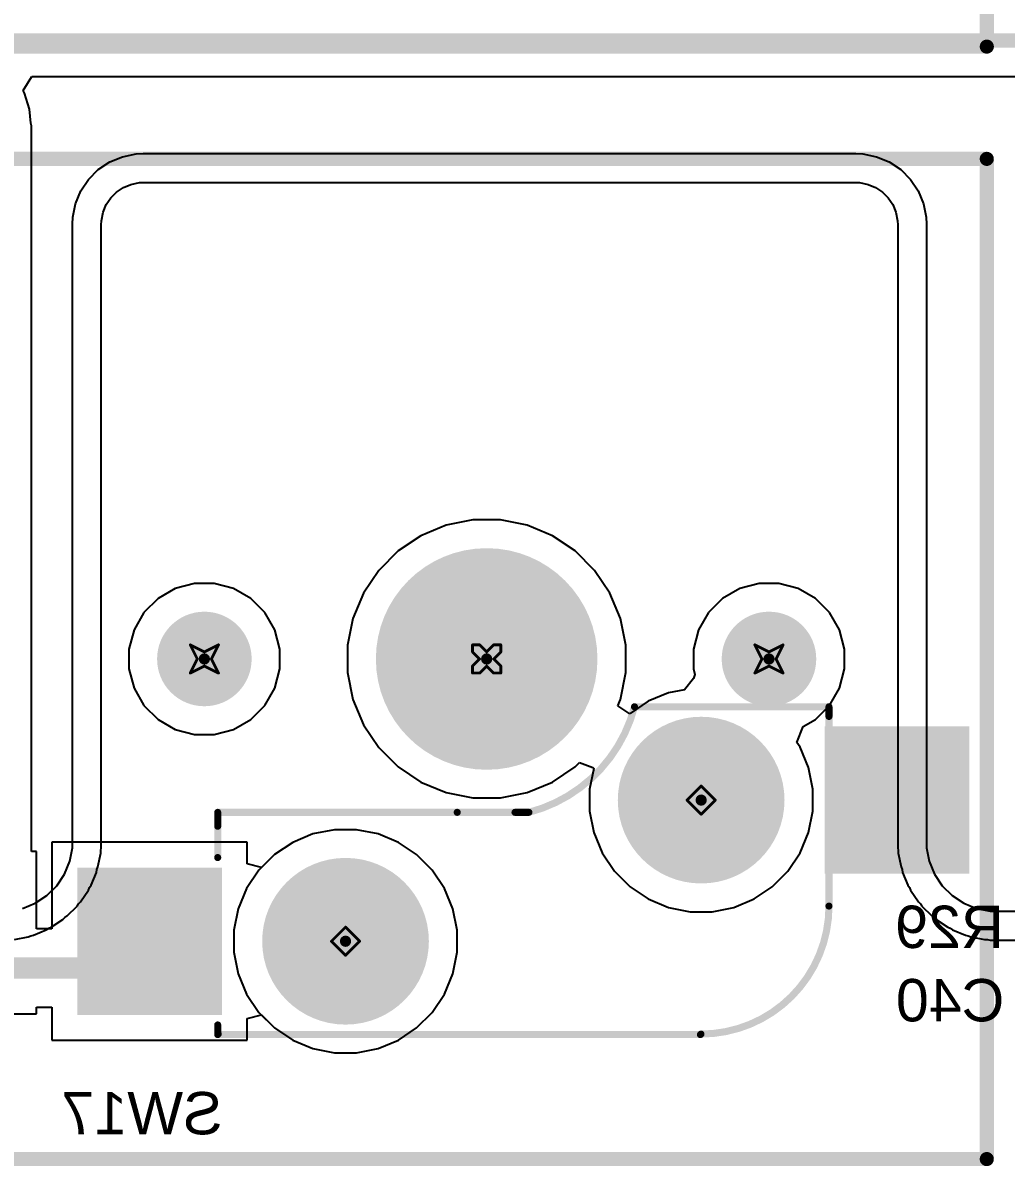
# Model space of a CAD drawing. Header units: inches. Extents: x 0 to 386, y 0 to 148.
# Drawn here: x 174.52 to 192.22, y 11.49 to 32.07 of the extents above; entities that cross this region are included whole.
import ezdxf

# ---------------------------------------------------------------- set-up
doc = ezdxf.new("R2010")
doc.units = ezdxf.units.IN
for name, color, linetype in [('Bottom Layer', 5, 'Continuous'), ('Bottom Overlay', 54, 'Continuous'), ('Bottom Paste', 16, 'Continuous'), ('Bottom Solder', 6, 'Continuous'), ('Drill Drawing', 1, 'Continuous'), ('Pad Holes', 156, 'Continuous'), ('Top Layer', 1, 'Continuous'), ('Top Overlay', 2, 'Continuous'), ('Top Solder', 216, 'Continuous')]:
    doc.layers.add(name, color=color, linetype=linetype)
doc.styles.add('Arial', font='', dxfattribs={"height": 0.2})
doc.styles.get('Arial').set_extended_font_data('Arial')

# ---------------------------------------------------------------- blocks, each defined once
blk = doc.blocks.new('CPG151101S11_16_B_28')
at = {"layer": 'Bottom Layer'}
for points in [[(5.4750081, 3.8150038), (7.975003099999999, 3.8150038), (7.975003099999999, 1.2649962), (5.4750081, 1.2649962)], [(-7.975003099999999, 1.2750038), (-5.4750081, 1.2750038), (-5.4750081, -1.2750038), (-7.975003099999999, -1.2750038)]]:
    blk.add_hatch(color=5, dxfattribs=at).paths.add_polyline_path(points)
at = {"layer": 'Bottom Paste'}
for points in [[(5.4750081, 3.8150038), (7.975003099999999, 3.8150038), (7.975003099999999, 1.2649962), (5.4750081, 1.2649962)], [(-7.975003099999999, 1.2750038), (-5.4750081, 1.2750038), (-5.4750081, -1.2750038), (-7.975003099999999, -1.2750038)]]:
    blk.add_hatch(color=16, dxfattribs=at).paths.add_polyline_path(points)
at = {"layer": 'Bottom Solder'}
for points in [[(5.4249955, 3.8650164), (8.025015699999999, 3.8650164), (8.025015699999999, 1.2149836), (5.4249955, 1.2149836)], [(-8.025015699999999, 1.3250164), (-5.4249955, 1.3250164), (-5.4249955, -1.3250164), (-8.025015699999999, -1.3250164)]]:
    blk.add_hatch(color=6, dxfattribs=at).paths.add_polyline_path(points)
h = blk.add_hatch(color=6, dxfattribs=at)
edge = h.paths.add_edge_path()
edge.add_arc((3.199892, 2.54), 0.1016, 0, 360)
h = blk.add_hatch(color=6, dxfattribs=at)
edge = h.paths.add_edge_path()
edge.add_arc((-3.199892, 0), 0.1016, 0, 360)
h = blk.add_hatch(color=6, dxfattribs=at)
edge = h.paths.add_edge_path()
edge.add_arc((-4.420108, -2.54), 0.1016, 0, 360)
h = blk.add_hatch(color=6, dxfattribs=at)
edge = h.paths.add_edge_path()
edge.add_arc((0.6598919999999999, -2.54), 0.1016, 0, 360)
h = blk.add_hatch(color=6, dxfattribs=at)
edge = h.paths.add_edge_path()
edge.add_arc((5.739891999999999, -2.54), 0.1016, 0, 360)
at = {"layer": 'Pad Holes'}
h = blk.add_hatch(color=7, dxfattribs=at)
edge = h.paths.add_edge_path()
edge.add_arc((3.199892, 2.54), 1.499997, 0, 360)
h = blk.add_hatch(color=7, dxfattribs=at)
edge = h.paths.add_edge_path()
edge.add_arc((-3.199892, 0), 1.499997, 0, 360)
h = blk.add_hatch(color=7, dxfattribs=at)
edge = h.paths.add_edge_path()
edge.add_arc((0.6598919999999999, -2.54), 1.9939, 0, 360)
h = blk.add_hatch(color=7, dxfattribs=at)
edge = h.paths.add_edge_path()
edge.add_arc((-4.420108, -2.54), 0.8509, 0, 360)
h = blk.add_hatch(color=7, dxfattribs=at)
edge = h.paths.add_edge_path()
edge.add_arc((5.739891999999999, -2.54), 0.8509, 0, 360)
at = {"layer": 'Top Solder'}
h = blk.add_hatch(color=216, dxfattribs=at)
edge = h.paths.add_edge_path()
edge.add_arc((3.199892, 2.54), 0.1016, 0, 360)
h = blk.add_hatch(color=216, dxfattribs=at)
edge = h.paths.add_edge_path()
edge.add_arc((-3.199892, 0), 0.1016, 0, 360)
h = blk.add_hatch(color=216, dxfattribs=at)
edge = h.paths.add_edge_path()
edge.add_arc((-4.420108, -2.54), 0.1016, 0, 360)
h = blk.add_hatch(color=216, dxfattribs=at)
edge = h.paths.add_edge_path()
edge.add_arc((0.6598919999999999, -2.54), 0.1016, 0, 360)
h = blk.add_hatch(color=216, dxfattribs=at)
edge = h.paths.add_edge_path()
edge.add_arc((5.739891999999999, -2.54), 0.1016, 0, 360)
at = {"layer": 'Bottom Overlay'}
for points in [[(-5.499989, 1.9063716, 0.127, 0.127, -0.4142135623730951), (-3.1963614, 4.209999199999999, 0.127, 0.127, 0)], [(5.499989, 4.2200068, 0.127, 0.127, 0), (-3.1863538, 4.2200068, 0.127, 0.127, 0)], [(5.499989, 4.2200068, 0.127, 0.127, -0.4142135623730951), (5.4899814, 4.209999199999999, 0.127, 0.127, 0)], [(5.499989, 4.2200068, 0.127, 0.127, 0), (5.499989, 4.046143799999999, 0.127, 0.127, 0)], [(-5.499989, 1.9063716, 0.127, 0.127, 0), (-5.499989, -1.5061438, 0.127, 0.127, 0)], [(5.499989, 1.0338562, 0.127, 0.127, 0), (5.499989, 0.4700016, 0.127, 0.127, 0)], [(5.5000144, 0.4699508, 0.127, 0.127, 0), (5.499989, 0.4700016, 0.127, 0.127, 0)], [(5.5000144, 0.4699508, 0.127, 0.127, 0), (5.5000144, 0.2200148, 0.127, 0.127, 0)], [(-1.99999854, -1.67998394, 0.127, 0.127, -0.2716855530014931), (-0.09999725999999999, 0.22001734, 0.127, 0.127, 0)], [(0.1500124, 0.2200148, 0.127, 0.127, 0), (-0.0999998, 0.2200148, 0.127, 0.127, 0)], [(1.1900154, 0.2200148, 0.127, 0.127, 0), (0.1500124, 0.2200148, 0.127, 0.127, 0)], [(5.5000144, 0.2200148, 0.127, 0.127, 0), (1.1900154, 0.2200148, 0.127, 0.127, 0)], [(-5.499989, -1.5061438, 0.127, 0.127, 0), (-5.499989, -1.6799814, 0.127, 0.127, 0)], [(-1.999996, -1.6799814, 0.127, 0.127, 0), (-5.499989, -1.6799814, 0.127, 0.127, 0)]]:
    blk.add_lwpolyline(points, format="xyseb", dxfattribs=at)
for points in [[(-3.2281114, 4.209999199999999, 0.0635, 0.0635, 1), (-3.1646114, 4.209999199999999, 0.0635, 0.0635, 1)], [(-3.2181038, 4.2200068, 0.0635, 0.0635, 1), (-3.1546038, 4.2200068, 0.0635, 0.0635, 1)], [(5.4582314, 4.209999199999999, 0.0635, 0.0635, 1), (5.521731399999999, 4.209999199999999, 0.0635, 0.0635, 1)], [(5.468239, 4.2200068, 0.0635, 0.0635, 1), (5.531739, 4.2200068, 0.0635, 0.0635, 1)], [(5.468239, 4.2200068, 0.0635, 0.0635, 1), (5.531739, 4.2200068, 0.0635, 0.0635, 1)], [(5.468239, 4.2200068, 0.0635, 0.0635, 1), (5.531739, 4.2200068, 0.0635, 0.0635, 1)], [(5.468239, 4.046143799999999, 0.0635, 0.0635, 1), (5.531739, 4.046143799999999, 0.0635, 0.0635, 1)], [(-5.531739, 1.9063716, 0.0635, 0.0635, 1), (-5.468239, 1.9063716, 0.0635, 0.0635, 1)], [(-5.531739, 1.9063716, 0.0635, 0.0635, 1), (-5.468239, 1.9063716, 0.0635, 0.0635, 1)], [(5.468239, 1.0338562, 0.0635, 0.0635, 1), (5.531739, 1.0338562, 0.0635, 0.0635, 1)], [(5.468239, 0.4700016, 0.0635, 0.0635, 1), (5.531739, 0.4700016, 0.0635, 0.0635, 1)], [(5.468239, 0.4700016, 0.0635, 0.0635, 1), (5.531739, 0.4700016, 0.0635, 0.0635, 1)], [(5.4682644, 0.4699508, 0.0635, 0.0635, 1), (5.5317644, 0.4699508, 0.0635, 0.0635, 1)], [(5.4682644, 0.4699508, 0.0635, 0.0635, 1), (5.5317644, 0.4699508, 0.0635, 0.0635, 1)], [(-0.1317498, 0.2200148, 0.0635, 0.0635, 1), (-0.0682498, 0.2200148, 0.0635, 0.0635, 1)], [(-0.13174726, 0.22001734, 0.0635, 0.0635, 1), (-0.06824725999999999, 0.22001734, 0.0635, 0.0635, 1)], [(0.1182624, 0.2200148, 0.0635, 0.0635, 1), (0.1817624, 0.2200148, 0.0635, 0.0635, 1)], [(0.1182624, 0.2200148, 0.0635, 0.0635, 1), (0.1817624, 0.2200148, 0.0635, 0.0635, 1)], [(1.1582654, 0.2200148, 0.0635, 0.0635, 1), (1.2217654, 0.2200148, 0.0635, 0.0635, 1)], [(1.1582654, 0.2200148, 0.0635, 0.0635, 1), (1.2217654, 0.2200148, 0.0635, 0.0635, 1)], [(5.4682644, 0.2200148, 0.0635, 0.0635, 1), (5.5317644, 0.2200148, 0.0635, 0.0635, 1)], [(5.4682644, 0.2200148, 0.0635, 0.0635, 1), (5.5317644, 0.2200148, 0.0635, 0.0635, 1)], [(-5.531739, -1.5061438, 0.0635, 0.0635, 1), (-5.468239, -1.5061438, 0.0635, 0.0635, 1)], [(-5.531739, -1.5061438, 0.0635, 0.0635, 1), (-5.468239, -1.5061438, 0.0635, 0.0635, 1)], [(-5.531739, -1.6799814, 0.0635, 0.0635, 1), (-5.468239, -1.6799814, 0.0635, 0.0635, 1)], [(-5.531739, -1.6799814, 0.0635, 0.0635, 1), (-5.468239, -1.6799814, 0.0635, 0.0635, 1)], [(-2.03174854, -1.67998394, 0.0635, 0.0635, 1), (-1.96824854, -1.67998394, 0.0635, 0.0635, 1)], [(-2.031746, -1.6799814, 0.0635, 0.0635, 1), (-1.968246, -1.6799814, 0.0635, 0.0635, 1)]]:
    blk.add_lwpolyline(points, format="xyseb", close=True, dxfattribs=at)

msp = doc.modelspace()

# ---------------------------------------------------------------- linework, layer by layer
at = {"layer": 'Bottom Layer'}
for p, q in [((174.5302199, 30.848554), (174.68246496, 31.10255654)), ((174.68246496, 31.10255654), (193.13953244, 31.10255908)), ((174.55443118, 30.80326072), (174.5302199, 30.848554)), ((174.64238884, 30.5132994), (174.55443118, 30.80326072)), ((174.66718686, 30.26153206), (174.64238884, 30.5132994)), ((174.67708778, 30.21175314), (174.66718686, 30.26153206)), ((174.67708778, 17.15288416), (174.67708778, 30.21175314)), ((182.6229393, 23.12189686), (182.1395773, 23.02575024)), ((183.11577042, 23.12189686), (182.6229393, 23.12189686)), ((183.59913242, 23.02575024), (183.11577042, 23.12189686)), ((182.1395773, 23.02575024), (181.68426198, 22.8371527)), ((184.05444774, 22.8371527), (183.59913242, 23.02575024)), ((181.68426198, 22.8371527), (181.27448632, 22.56334832)), ((184.4642234, 22.56334832), (184.05444774, 22.8371527)), ((181.27448632, 22.56334832), (180.9260034, 22.2148654)), ((184.81270632, 22.2148654), (184.4642234, 22.56334832)), ((180.9260034, 22.2148654), (180.65219902, 21.80508974)), ((185.0865107, 21.80508974), (184.81270632, 22.2148654)), ((177.26483978, 21.88628846), (176.95497248, 21.7073861)), ((177.6104525, 21.97889686), (177.26483978, 21.88628846)), ((177.96825722, 21.97889686), (177.6104525, 21.97889686)), ((178.31386994, 21.88628846), (177.96825722, 21.97889686)), ((178.62373724, 21.7073861), (178.31386994, 21.88628846)), ((187.42483978, 21.88628846), (187.11497248, 21.7073861)), ((187.7704525, 21.97889686), (187.42483978, 21.88628846)), ((188.12825722, 21.97889686), (187.7704525, 21.97889686)), ((188.47386994, 21.88628846), (188.12825722, 21.97889686)), ((188.78373724, 21.7073861), (188.47386994, 21.88628846)), ((176.95497248, 21.7073861), (176.70196562, 21.45437924)), ((178.8767441, 21.45437924), (178.62373724, 21.7073861)), ((180.65219902, 21.80508974), (180.46360148, 21.34977442)), ((185.27510824, 21.34977442), (185.0865107, 21.80508974)), ((187.11497248, 21.7073861), (186.86196562, 21.45437924)), ((189.0367441, 21.45437924), (188.78373724, 21.7073861)), ((176.70196562, 21.45437924), (176.52306326, 21.14451194)), ((179.05564646, 21.14451194), (178.8767441, 21.45437924)), ((186.86196562, 21.45437924), (186.68306326, 21.14451194)), ((189.21564646, 21.14451194), (189.0367441, 21.45437924)), ((180.46360148, 21.34977442), (180.36745486, 20.86641242)), ((185.37125486, 20.86641242), (185.27510824, 21.34977442)), ((176.52306326, 21.14451194), (176.43045486, 20.79889922)), ((179.14825486, 20.79889922), (179.05564646, 21.14451194)), ((186.68306326, 21.14451194), (186.59045486, 20.79889922)), ((189.30825486, 20.79889922), (189.21564646, 21.14451194)), ((176.43045486, 20.79889922), (176.43045486, 20.4410945)), ((179.14825486, 20.4410945), (179.14825486, 20.79889922)), ((180.36745486, 20.86641242), (180.36745486, 20.3735813)), ((185.37125486, 20.3735813), (185.37125486, 20.86641242)), ((186.59045486, 20.79889922), (186.59045486, 20.4410945)), ((189.30825486, 20.4410945), (189.30825486, 20.79889922)), ((176.43045486, 20.4410945), (176.52306326, 20.09548178)), ((179.05564646, 20.09548178), (179.14825486, 20.4410945)), ((180.36745486, 20.3735813), (180.46360148, 19.8902193)), ((185.27510824, 19.8902193), (185.37125486, 20.3735813)), ((186.59045486, 20.4410945), (186.61700802, 20.3419964)), ((189.21564646, 20.09548178), (189.30825486, 20.4410945)), ((186.59159532, 20.26661936), (186.42763578, 20.0673589)), ((186.61700802, 20.3419964), (186.59159532, 20.26661936)), ((176.52306326, 20.09548178), (176.70196562, 19.78561448)), ((178.8767441, 19.78561448), (179.05564646, 20.09548178)), ((186.14342756, 20.01082612), (185.77799522, 19.8594599)), ((186.42763578, 20.0673589), (186.14342756, 20.01082612)), ((189.0367441, 19.78561448), (189.21564646, 20.09548178)), ((176.70196562, 19.78561448), (176.95497248, 19.53260762)), ((178.62373724, 19.53260762), (178.8767441, 19.78561448)), ((180.46360148, 19.8902193), (180.65219902, 19.43490398)), ((185.2289285, 19.77873362), (185.27510824, 19.8902193)), ((185.44426208, 19.63485532), (185.2289285, 19.77873362)), ((185.77799522, 19.8594599), (185.44911602, 19.63970926)), ((188.78373724, 19.53260762), (189.0367441, 19.78561448)), ((185.44911602, 19.63970926), (185.44426208, 19.63485532)), ((176.95497248, 19.53260762), (177.26483978, 19.35370526)), ((177.26483978, 19.35370526), (177.6104525, 19.26109686)), ((177.96825722, 19.26109686), (178.31386994, 19.35370526)), ((178.31386994, 19.35370526), (178.62373724, 19.53260762)), ((180.65219902, 19.43490398), (180.9260034, 19.02512832)), ((188.45305464, 19.11427216), (188.56384436, 19.40565334)), ((188.56384436, 19.40565334), (188.78373724, 19.53260762)), ((177.6104525, 19.26109686), (177.96825722, 19.26109686)), ((180.9260034, 19.02512832), (181.27448632, 18.6766454)), ((188.5086019, 19.0311405), (188.45305464, 19.11427216)), ((188.65996812, 18.66570816), (188.5086019, 19.0311405)), ((184.4642234, 18.6766454), (184.54159942, 18.75402142)), ((184.54159942, 18.75402142), (184.77895734, 18.66951054)), ((181.27448632, 18.6766454), (181.68426198, 18.40284102)), ((184.05444774, 18.40284102), (184.4642234, 18.6766454)), ((184.79478662, 18.64799674), (184.72114186, 18.27776634)), ((184.77895734, 18.66951054), (184.79478662, 18.64799674)), ((188.73713586, 18.27776634), (188.65996812, 18.66570816)), ((181.68426198, 18.40284102), (182.1395773, 18.21424348)), ((183.59913242, 18.21424348), (184.05444774, 18.40284102)), ((182.1395773, 18.21424348), (182.6229393, 18.11809686)), ((182.6229393, 18.11809686), (183.11577042, 18.11809686)), ((183.11577042, 18.11809686), (183.59913242, 18.21424348)), ((184.72114186, 18.27776634), (184.72114186, 17.88222738)), ((188.73713586, 17.88222738), (188.73713586, 18.27776634)), ((184.72114186, 17.88222738), (184.7983096, 17.49428556)), ((188.65996812, 17.49428556), (188.73713586, 17.88222738)), ((180.13158538, 17.54799386), (179.74364356, 17.47082612)), ((180.52712434, 17.54799386), (180.13158538, 17.54799386)), ((180.91506616, 17.47082612), (180.52712434, 17.54799386)), ((184.7983096, 17.49428556), (184.94967582, 17.12885322)), ((188.5086019, 17.12885322), (188.65996812, 17.49428556)), ((178.56223876, 17.32300066), (175.04624376, 17.32300066)), ((175.04624376, 17.32300066), (175.04624376, 15.7619192)), ((178.56223876, 16.93251376), (178.56223876, 17.32300066)), ((179.37821122, 17.3194599), (179.04933202, 17.09970926)), ((179.74364356, 17.47082612), (179.37821122, 17.3194599)), ((181.2804985, 17.3194599), (180.91506616, 17.47082612)), ((181.6093777, 17.09970926), (181.2804985, 17.3194599)), ((174.76624686, 17.15288416), (174.67708778, 17.15288416)), ((174.76624686, 15.7619192), (174.76624686, 17.15288416)), ((179.04933202, 17.09970926), (178.81623876, 16.866616)), ((181.88906726, 16.8200197), (181.6093777, 17.09970926)), ((184.94967582, 17.12885322), (185.16942646, 16.79997402)), ((188.28885126, 16.79997402), (188.5086019, 17.12885322)), ((178.81623876, 16.866616), (178.56223876, 16.93251376)), ((182.1088179, 16.4911405), (181.88906726, 16.8200197)), ((185.16942646, 16.79997402), (185.44911602, 16.52028446)), ((188.0091617, 16.52028446), (188.28885126, 16.79997402)), ((182.26018412, 16.12570816), (182.1088179, 16.4911405)), ((185.44911602, 16.52028446), (185.77799522, 16.30053382)), ((187.6802825, 16.30053382), (188.0091617, 16.52028446)), ((185.77799522, 16.30053382), (186.14342756, 16.1491676)), ((187.31485016, 16.1491676), (187.6802825, 16.30053382)), ((182.33735186, 15.73776634), (182.26018412, 16.12570816)), ((186.14342756, 16.1491676), (186.53136938, 16.07199986)), ((186.53136938, 16.07199986), (186.92690834, 16.07199986)), ((186.92690834, 16.07199986), (187.31485016, 16.1491676)), ((175.04624376, 15.7619192), (174.76624686, 15.7619192)), ((182.33735186, 15.34222738), (182.33735186, 15.73776634)), ((182.26018412, 14.95428556), (182.33735186, 15.34222738)), ((182.1088179, 14.58885322), (182.26018412, 14.95428556)), ((181.88906726, 14.25997402), (182.1088179, 14.58885322)), ((173.29304686, 14.23189178), (174.76624686, 14.23189178)), ((174.76624686, 14.23189178), (174.76624686, 14.35286436)), ((174.76624686, 14.35286436), (175.04624376, 14.35286436)), ((175.04624376, 14.35286436), (175.04624376, 13.75699306)), ((178.56223876, 14.14747996), (178.81623876, 14.21337772)), ((178.81623876, 14.21337772), (179.04933202, 13.98028446)), ((181.6093777, 13.98028446), (181.88906726, 14.25997402)), ((178.56223876, 13.75699306), (178.56223876, 14.14747996)), ((179.04933202, 13.98028446), (179.37821122, 13.76053382)), ((181.2804985, 13.76053382), (181.6093777, 13.98028446)), ((175.04624376, 13.75699306), (178.56223876, 13.75699306)), ((179.37821122, 13.76053382), (179.74364356, 13.6091676)), ((179.74364356, 13.6091676), (180.13158538, 13.53199986)), ((180.52712434, 13.53199986), (180.91506616, 13.6091676)), ((180.91506616, 13.6091676), (181.2804985, 13.76053382)), ((180.13158538, 13.53199986), (180.52712434, 13.53199986))]:
    msp.add_line(p, q, dxfattribs=at)
for points in [[(118.60096168, 31.74998984, 0.254, 0.254, 0), (193.13953244, 31.75, 0.254, 0.254, 0)], [(174.02964686, 15.05739178, 0.3809999999999999, 0.3809999999999999, 0), (176.32163618, 15.05739178, 0.3809999999999999, 0.3809999999999999, 0)]]:
    msp.add_lwpolyline(points, format="xyseb", dxfattribs=at)
msp.add_lwpolyline([(176.22638618, 15.05739178, 0.1905, 0.1905, 1), (176.41688618, 15.05739178, 0.1905, 0.1905, 1)], format="xyseb", close=True, dxfattribs=at)
at = {"layer": 'Drill Drawing'}
for points in [[(177.53535486, 20.87399686, 0.0508, 0.0508, 0), (177.78935486, 20.74699686, 0.0508, 0.0508, 0)], [(177.53535486, 20.87399686, 0.0508, 0.0508, 0), (177.66235486, 20.61999686, 0.0508, 0.0508, 0)], [(177.78935486, 20.74699686, 0.0508, 0.0508, 0), (178.04335486, 20.87399686, 0.0508, 0.0508, 0)], [(177.91635486, 20.61999686, 0.0508, 0.0508, 0), (178.04335486, 20.87399686, 0.0508, 0.0508, 0)], [(182.61535486, 20.74699686, 0.0508, 0.0508, 0), (182.61535486, 20.87399686, 0.0508, 0.0508, 0)], [(182.61535486, 20.87399686, 0.0508, 0.0508, 0), (182.74235486, 20.87399686, 0.0508, 0.0508, 0)], [(182.74235486, 20.87399686, 0.0508, 0.0508, 0), (182.86935486, 20.74699686, 0.0508, 0.0508, 0)], [(182.86935486, 20.74699686, 0.0508, 0.0508, 0), (182.99635486, 20.87399686, 0.0508, 0.0508, 0)], [(182.99635486, 20.87399686, 0.0508, 0.0508, 0), (183.12335486, 20.87399686, 0.0508, 0.0508, 0)], [(183.12335486, 20.74699686, 0.0508, 0.0508, 0), (183.12335486, 20.87399686, 0.0508, 0.0508, 0)], [(187.69535486, 20.87399686, 0.0508, 0.0508, 0), (187.94935486, 20.74699686, 0.0508, 0.0508, 0)], [(187.69535486, 20.87399686, 0.0508, 0.0508, 0), (187.82235486, 20.61999686, 0.0508, 0.0508, 0)], [(187.94935486, 20.74699686, 0.0508, 0.0508, 0), (188.20335486, 20.87399686, 0.0508, 0.0508, 0)], [(188.07635486, 20.61999686, 0.0508, 0.0508, 0), (188.20335486, 20.87399686, 0.0508, 0.0508, 0)], [(177.53535486, 20.36599686, 0.0508, 0.0508, 0), (177.66235486, 20.61999686, 0.0508, 0.0508, 0)], [(177.91635486, 20.61999686, 0.0508, 0.0508, 0), (178.04335486, 20.36599686, 0.0508, 0.0508, 0)], [(182.61535486, 20.74699686, 0.0508, 0.0508, 0), (182.74235486, 20.61999686, 0.0508, 0.0508, 0)], [(182.61535486, 20.49299686, 0.0508, 0.0508, 0), (182.74235486, 20.61999686, 0.0508, 0.0508, 0)], [(182.99635486, 20.61999686, 0.0508, 0.0508, 0), (183.12335486, 20.74699686, 0.0508, 0.0508, 0)], [(182.99635486, 20.61999686, 0.0508, 0.0508, 0), (183.12335486, 20.49299686, 0.0508, 0.0508, 0)], [(187.69535486, 20.36599686, 0.0508, 0.0508, 0), (187.82235486, 20.61999686, 0.0508, 0.0508, 0)], [(188.07635486, 20.61999686, 0.0508, 0.0508, 0), (188.20335486, 20.36599686, 0.0508, 0.0508, 0)], [(177.53535486, 20.36599686, 0.0508, 0.0508, 0), (177.78935486, 20.49299686, 0.0508, 0.0508, 0)], [(177.78935486, 20.49299686, 0.0508, 0.0508, 0), (178.04335486, 20.36599686, 0.0508, 0.0508, 0)], [(182.61535486, 20.36599686, 0.0508, 0.0508, 0), (182.61535486, 20.49299686, 0.0508, 0.0508, 0)], [(182.61535486, 20.36599686, 0.0508, 0.0508, 0), (182.74235486, 20.36599686, 0.0508, 0.0508, 0)], [(182.74235486, 20.36599686, 0.0508, 0.0508, 0), (182.86935486, 20.49299686, 0.0508, 0.0508, 0)], [(182.86935486, 20.49299686, 0.0508, 0.0508, 0), (182.99635486, 20.36599686, 0.0508, 0.0508, 0)], [(182.99635486, 20.36599686, 0.0508, 0.0508, 0), (183.12335486, 20.36599686, 0.0508, 0.0508, 0)], [(183.12335486, 20.36599686, 0.0508, 0.0508, 0), (183.12335486, 20.49299686, 0.0508, 0.0508, 0)], [(187.69535486, 20.36599686, 0.0508, 0.0508, 0), (187.94935486, 20.49299686, 0.0508, 0.0508, 0)], [(187.94935486, 20.49299686, 0.0508, 0.0508, 0), (188.20335486, 20.36599686, 0.0508, 0.0508, 0)], [(186.47513886, 18.07999686, 0.0508, 0.0508, 0), (186.72913886, 18.33399686, 0.0508, 0.0508, 0)], [(186.72913886, 18.33399686, 0.0508, 0.0508, 0), (186.98313886, 18.07999686, 0.0508, 0.0508, 0)], [(186.47513886, 18.07999686, 0.0508, 0.0508, 0), (186.72913886, 17.82599686, 0.0508, 0.0508, 0)], [(186.72913886, 17.82599686, 0.0508, 0.0508, 0), (186.98313886, 18.07999686, 0.0508, 0.0508, 0)], [(180.07535486, 15.53999686, 0.0508, 0.0508, 0), (180.32935486, 15.79399686, 0.0508, 0.0508, 0)], [(180.32935486, 15.79399686, 0.0508, 0.0508, 0), (180.58335486, 15.53999686, 0.0508, 0.0508, 0)], [(180.07535486, 15.53999686, 0.0508, 0.0508, 0), (180.32935486, 15.28599686, 0.0508, 0.0508, 0)], [(180.32935486, 15.28599686, 0.0508, 0.0508, 0), (180.58335486, 15.53999686, 0.0508, 0.0508, 0)]]:
    msp.add_lwpolyline(points, format="xyseb", dxfattribs=at)
for points in [[(177.52265486, 20.87399686, 0.0254, 0.0254, 1), (177.54805486, 20.87399686, 0.0254, 0.0254, 1)], [(177.52265486, 20.87399686, 0.0254, 0.0254, 1), (177.54805486, 20.87399686, 0.0254, 0.0254, 1)], [(178.03065486, 20.87399686, 0.0254, 0.0254, 1), (178.05605486, 20.87399686, 0.0254, 0.0254, 1)], [(178.03065486, 20.87399686, 0.0254, 0.0254, 1), (178.05605486, 20.87399686, 0.0254, 0.0254, 1)], [(182.60265486, 20.87399686, 0.0254, 0.0254, 1), (182.62805486, 20.87399686, 0.0254, 0.0254, 1)], [(182.60265486, 20.87399686, 0.0254, 0.0254, 1), (182.62805486, 20.87399686, 0.0254, 0.0254, 1)], [(182.72965486, 20.87399686, 0.0254, 0.0254, 1), (182.75505486, 20.87399686, 0.0254, 0.0254, 1)], [(182.72965486, 20.87399686, 0.0254, 0.0254, 1), (182.75505486, 20.87399686, 0.0254, 0.0254, 1)], [(182.98365486, 20.87399686, 0.0254, 0.0254, 1), (183.00905486, 20.87399686, 0.0254, 0.0254, 1)], [(182.98365486, 20.87399686, 0.0254, 0.0254, 1), (183.00905486, 20.87399686, 0.0254, 0.0254, 1)], [(183.11065486, 20.87399686, 0.0254, 0.0254, 1), (183.13605486, 20.87399686, 0.0254, 0.0254, 1)], [(183.11065486, 20.87399686, 0.0254, 0.0254, 1), (183.13605486, 20.87399686, 0.0254, 0.0254, 1)], [(187.68265486, 20.87399686, 0.0254, 0.0254, 1), (187.70805486, 20.87399686, 0.0254, 0.0254, 1)], [(187.68265486, 20.87399686, 0.0254, 0.0254, 1), (187.70805486, 20.87399686, 0.0254, 0.0254, 1)], [(188.19065486, 20.87399686, 0.0254, 0.0254, 1), (188.21605486, 20.87399686, 0.0254, 0.0254, 1)], [(188.19065486, 20.87399686, 0.0254, 0.0254, 1), (188.21605486, 20.87399686, 0.0254, 0.0254, 1)], [(177.64965486, 20.61999686, 0.0254, 0.0254, 1), (177.67505486, 20.61999686, 0.0254, 0.0254, 1)], [(177.64965486, 20.61999686, 0.0254, 0.0254, 1), (177.67505486, 20.61999686, 0.0254, 0.0254, 1)], [(177.77665486, 20.74699686, 0.0254, 0.0254, 1), (177.80205486, 20.74699686, 0.0254, 0.0254, 1)], [(177.77665486, 20.74699686, 0.0254, 0.0254, 1), (177.80205486, 20.74699686, 0.0254, 0.0254, 1)], [(177.90365486, 20.61999686, 0.0254, 0.0254, 1), (177.92905486, 20.61999686, 0.0254, 0.0254, 1)], [(177.90365486, 20.61999686, 0.0254, 0.0254, 1), (177.92905486, 20.61999686, 0.0254, 0.0254, 1)], [(182.60265486, 20.74699686, 0.0254, 0.0254, 1), (182.62805486, 20.74699686, 0.0254, 0.0254, 1)], [(182.60265486, 20.74699686, 0.0254, 0.0254, 1), (182.62805486, 20.74699686, 0.0254, 0.0254, 1)], [(182.72965486, 20.61999686, 0.0254, 0.0254, 1), (182.75505486, 20.61999686, 0.0254, 0.0254, 1)], [(182.72965486, 20.61999686, 0.0254, 0.0254, 1), (182.75505486, 20.61999686, 0.0254, 0.0254, 1)], [(182.85665486, 20.74699686, 0.0254, 0.0254, 1), (182.88205486, 20.74699686, 0.0254, 0.0254, 1)], [(182.85665486, 20.74699686, 0.0254, 0.0254, 1), (182.88205486, 20.74699686, 0.0254, 0.0254, 1)], [(182.98365486, 20.61999686, 0.0254, 0.0254, 1), (183.00905486, 20.61999686, 0.0254, 0.0254, 1)], [(182.98365486, 20.61999686, 0.0254, 0.0254, 1), (183.00905486, 20.61999686, 0.0254, 0.0254, 1)], [(183.11065486, 20.74699686, 0.0254, 0.0254, 1), (183.13605486, 20.74699686, 0.0254, 0.0254, 1)], [(183.11065486, 20.74699686, 0.0254, 0.0254, 1), (183.13605486, 20.74699686, 0.0254, 0.0254, 1)], [(187.80965486, 20.61999686, 0.0254, 0.0254, 1), (187.83505486, 20.61999686, 0.0254, 0.0254, 1)], [(187.80965486, 20.61999686, 0.0254, 0.0254, 1), (187.83505486, 20.61999686, 0.0254, 0.0254, 1)], [(187.93665486, 20.74699686, 0.0254, 0.0254, 1), (187.96205486, 20.74699686, 0.0254, 0.0254, 1)], [(187.93665486, 20.74699686, 0.0254, 0.0254, 1), (187.96205486, 20.74699686, 0.0254, 0.0254, 1)], [(188.06365486, 20.61999686, 0.0254, 0.0254, 1), (188.08905486, 20.61999686, 0.0254, 0.0254, 1)], [(188.06365486, 20.61999686, 0.0254, 0.0254, 1), (188.08905486, 20.61999686, 0.0254, 0.0254, 1)], [(177.52265486, 20.36599686, 0.0254, 0.0254, 1), (177.54805486, 20.36599686, 0.0254, 0.0254, 1)], [(177.52265486, 20.36599686, 0.0254, 0.0254, 1), (177.54805486, 20.36599686, 0.0254, 0.0254, 1)], [(177.77665486, 20.49299686, 0.0254, 0.0254, 1), (177.80205486, 20.49299686, 0.0254, 0.0254, 1)], [(177.77665486, 20.49299686, 0.0254, 0.0254, 1), (177.80205486, 20.49299686, 0.0254, 0.0254, 1)], [(178.03065486, 20.36599686, 0.0254, 0.0254, 1), (178.05605486, 20.36599686, 0.0254, 0.0254, 1)], [(178.03065486, 20.36599686, 0.0254, 0.0254, 1), (178.05605486, 20.36599686, 0.0254, 0.0254, 1)], [(182.60265486, 20.49299686, 0.0254, 0.0254, 1), (182.62805486, 20.49299686, 0.0254, 0.0254, 1)], [(182.60265486, 20.49299686, 0.0254, 0.0254, 1), (182.62805486, 20.49299686, 0.0254, 0.0254, 1)], [(182.60265486, 20.36599686, 0.0254, 0.0254, 1), (182.62805486, 20.36599686, 0.0254, 0.0254, 1)], [(182.60265486, 20.36599686, 0.0254, 0.0254, 1), (182.62805486, 20.36599686, 0.0254, 0.0254, 1)], [(182.72965486, 20.36599686, 0.0254, 0.0254, 1), (182.75505486, 20.36599686, 0.0254, 0.0254, 1)], [(182.72965486, 20.36599686, 0.0254, 0.0254, 1), (182.75505486, 20.36599686, 0.0254, 0.0254, 1)], [(182.85665486, 20.49299686, 0.0254, 0.0254, 1), (182.88205486, 20.49299686, 0.0254, 0.0254, 1)], [(182.85665486, 20.49299686, 0.0254, 0.0254, 1), (182.88205486, 20.49299686, 0.0254, 0.0254, 1)], [(182.98365486, 20.36599686, 0.0254, 0.0254, 1), (183.00905486, 20.36599686, 0.0254, 0.0254, 1)], [(182.98365486, 20.36599686, 0.0254, 0.0254, 1), (183.00905486, 20.36599686, 0.0254, 0.0254, 1)], [(183.11065486, 20.49299686, 0.0254, 0.0254, 1), (183.13605486, 20.49299686, 0.0254, 0.0254, 1)], [(183.11065486, 20.49299686, 0.0254, 0.0254, 1), (183.13605486, 20.49299686, 0.0254, 0.0254, 1)], [(183.11065486, 20.36599686, 0.0254, 0.0254, 1), (183.13605486, 20.36599686, 0.0254, 0.0254, 1)], [(183.11065486, 20.36599686, 0.0254, 0.0254, 1), (183.13605486, 20.36599686, 0.0254, 0.0254, 1)], [(187.68265486, 20.36599686, 0.0254, 0.0254, 1), (187.70805486, 20.36599686, 0.0254, 0.0254, 1)], [(187.68265486, 20.36599686, 0.0254, 0.0254, 1), (187.70805486, 20.36599686, 0.0254, 0.0254, 1)], [(187.93665486, 20.49299686, 0.0254, 0.0254, 1), (187.96205486, 20.49299686, 0.0254, 0.0254, 1)], [(187.93665486, 20.49299686, 0.0254, 0.0254, 1), (187.96205486, 20.49299686, 0.0254, 0.0254, 1)], [(188.19065486, 20.36599686, 0.0254, 0.0254, 1), (188.21605486, 20.36599686, 0.0254, 0.0254, 1)], [(188.19065486, 20.36599686, 0.0254, 0.0254, 1), (188.21605486, 20.36599686, 0.0254, 0.0254, 1)], [(186.71643886, 18.33399686, 0.0254, 0.0254, 1), (186.74183886, 18.33399686, 0.0254, 0.0254, 1)], [(186.71643886, 18.33399686, 0.0254, 0.0254, 1), (186.74183886, 18.33399686, 0.0254, 0.0254, 1)], [(186.46243886, 18.07999686, 0.0254, 0.0254, 1), (186.48783886, 18.07999686, 0.0254, 0.0254, 1)], [(186.46243886, 18.07999686, 0.0254, 0.0254, 1), (186.48783886, 18.07999686, 0.0254, 0.0254, 1)], [(186.97043886, 18.07999686, 0.0254, 0.0254, 1), (186.99583886, 18.07999686, 0.0254, 0.0254, 1)], [(186.97043886, 18.07999686, 0.0254, 0.0254, 1), (186.99583886, 18.07999686, 0.0254, 0.0254, 1)], [(186.71643886, 17.82599686, 0.0254, 0.0254, 1), (186.74183886, 17.82599686, 0.0254, 0.0254, 1)], [(186.71643886, 17.82599686, 0.0254, 0.0254, 1), (186.74183886, 17.82599686, 0.0254, 0.0254, 1)], [(180.31665486, 15.79399686, 0.0254, 0.0254, 1), (180.34205486, 15.79399686, 0.0254, 0.0254, 1)], [(180.31665486, 15.79399686, 0.0254, 0.0254, 1), (180.34205486, 15.79399686, 0.0254, 0.0254, 1)], [(180.06265486, 15.53999686, 0.0254, 0.0254, 1), (180.08805486, 15.53999686, 0.0254, 0.0254, 1)], [(180.06265486, 15.53999686, 0.0254, 0.0254, 1), (180.08805486, 15.53999686, 0.0254, 0.0254, 1)], [(180.57065486, 15.53999686, 0.0254, 0.0254, 1), (180.59605486, 15.53999686, 0.0254, 0.0254, 1)], [(180.57065486, 15.53999686, 0.0254, 0.0254, 1), (180.59605486, 15.53999686, 0.0254, 0.0254, 1)], [(180.31665486, 15.28599686, 0.0254, 0.0254, 1), (180.34205486, 15.28599686, 0.0254, 0.0254, 1)], [(180.31665486, 15.28599686, 0.0254, 0.0254, 1), (180.34205486, 15.28599686, 0.0254, 0.0254, 1)]]:
    msp.add_lwpolyline(points, format="xyseb", close=True, dxfattribs=at)
at = {"layer": 'Top Layer'}
for p, q in [((176.08677, 29.56403282), (176.3167797, 29.65930822)), ((176.3167797, 29.65930822), (176.56096006, 29.7078781)), ((176.56096006, 29.7078781), (176.68544292, 29.71399442)), ((176.68544292, 29.71399442), (176.68544292, 29.71399696)), ((176.68544292, 29.71399696), (189.51478226, 29.71399442)), ((189.51478226, 29.71399442), (189.63926258, 29.7078781)), ((189.63926258, 29.7078781), (189.88344294, 29.65930822)), ((189.88344294, 29.65930822), (190.11345264, 29.56403282)), ((175.70372022, 29.2496748), (175.87976254, 29.42571712)), ((175.87976254, 29.42571712), (176.08677, 29.56403282)), ((190.11345264, 29.56403282), (190.3204601, 29.42571712)), ((190.3204601, 29.42571712), (190.49650242, 29.2496748)), ((175.56540452, 29.04266734), (175.70372022, 29.2496748)), ((190.49650242, 29.2496748), (190.63481812, 29.04266734)), ((175.47012912, 28.81265764), (175.56540452, 29.04266734)), ((176.10603336, 28.91949258), (176.20993968, 29.0233989)), ((176.20993968, 29.0233989), (176.33210352, 29.10502688)), ((176.33210352, 29.10502688), (176.46786144, 29.16125994)), ((176.46786144, 29.16125994), (176.62454388, 29.19242574)), ((176.62454388, 29.19242574), (176.69819626, 29.19604524)), ((176.69819626, 29.19604524), (189.50208226, 29.1960427)), ((189.50208226, 29.1960427), (189.57567876, 29.19242574)), ((189.57567876, 29.19242574), (189.73236374, 29.16125994)), ((189.73236374, 29.16125994), (189.86811404, 29.10502942)), ((189.86811404, 29.10502942), (189.99027788, 29.02340398)), ((189.99027788, 29.02340398), (190.0941842, 28.91949766)), ((190.63481812, 29.04266734), (190.73009352, 28.81265764)), ((175.42155924, 28.56847728), (175.47012912, 28.81265764)), ((176.02440792, 28.79732874), (176.10603336, 28.91949258)), ((190.0941842, 28.91949766), (190.17581218, 28.79733382)), ((190.73009352, 28.81265764), (190.7786634, 28.56847728)), ((175.9370116, 28.504896), (175.9681774, 28.66157844)), ((175.9681774, 28.66157844), (176.02440792, 28.79732874)), ((190.17581218, 28.79733382), (190.23204524, 28.6615759)), ((190.23204524, 28.6615759), (190.26321104, 28.50489346)), ((175.41544292, 17.34888072), (175.41544546, 28.44399696)), ((175.41544546, 28.44399696), (175.42155924, 28.56847728)), ((175.93339464, 17.34888072), (175.93339718, 28.4313122)), ((175.93339718, 28.4313122), (175.9370116, 28.504896)), ((190.26321104, 28.50489346), (190.26683054, 28.43124362)), ((190.26683054, 28.43124362), (190.26683054, 17.34888072)), ((190.7786634, 28.56847728), (190.78477972, 28.44399696)), ((190.78477972, 28.44399696), (190.78478226, 28.44399696)), ((190.78478226, 28.44399696), (190.78478226, 17.34888072)), ((182.6229393, 23.12189686), (182.1395773, 23.02575024)), ((183.11577042, 23.12189686), (182.6229393, 23.12189686)), ((183.59913242, 23.02575024), (183.11577042, 23.12189686)), ((182.1395773, 23.02575024), (181.68426198, 22.8371527)), ((184.05444774, 22.8371527), (183.59913242, 23.02575024)), ((181.68426198, 22.8371527), (181.27448632, 22.56334832)), ((184.4642234, 22.56334832), (184.05444774, 22.8371527)), ((181.27448632, 22.56334832), (180.9260034, 22.2148654)), ((184.81270632, 22.2148654), (184.4642234, 22.56334832)), ((180.9260034, 22.2148654), (180.65219902, 21.80508974)), ((185.0865107, 21.80508974), (184.81270632, 22.2148654)), ((177.26483978, 21.88628846), (176.95497248, 21.7073861)), ((177.6104525, 21.97889686), (177.26483978, 21.88628846)), ((177.96825722, 21.97889686), (177.6104525, 21.97889686)), ((178.31386994, 21.88628846), (177.96825722, 21.97889686)), ((178.62373724, 21.7073861), (178.31386994, 21.88628846)), ((187.42483978, 21.88628846), (187.11497248, 21.7073861)), ((187.7704525, 21.97889686), (187.42483978, 21.88628846)), ((188.12825722, 21.97889686), (187.7704525, 21.97889686)), ((188.47386994, 21.88628846), (188.12825722, 21.97889686)), ((188.78373724, 21.7073861), (188.47386994, 21.88628846)), ((176.95497248, 21.7073861), (176.70196562, 21.45437924)), ((178.8767441, 21.45437924), (178.62373724, 21.7073861)), ((180.65219902, 21.80508974), (180.46360148, 21.34977442)), ((185.27510824, 21.34977442), (185.0865107, 21.80508974)), ((187.11497248, 21.7073861), (186.86196562, 21.45437924)), ((189.0367441, 21.45437924), (188.78373724, 21.7073861)), ((176.70196562, 21.45437924), (176.52306326, 21.14451194)), ((179.05564646, 21.14451194), (178.8767441, 21.45437924)), ((186.86196562, 21.45437924), (186.68306326, 21.14451194)), ((189.21564646, 21.14451194), (189.0367441, 21.45437924)), ((180.46360148, 21.34977442), (180.36745486, 20.86641242)), ((185.37125486, 20.86641242), (185.27510824, 21.34977442)), ((176.52306326, 21.14451194), (176.43045486, 20.79889922)), ((179.14825486, 20.79889922), (179.05564646, 21.14451194)), ((186.68306326, 21.14451194), (186.59045486, 20.79889922)), ((189.30825486, 20.79889922), (189.21564646, 21.14451194)), ((176.43045486, 20.79889922), (176.43045486, 20.4410945)), ((179.14825486, 20.4410945), (179.14825486, 20.79889922)), ((180.36745486, 20.86641242), (180.36745486, 20.3735813)), ((185.37125486, 20.3735813), (185.37125486, 20.86641242)), ((186.59045486, 20.79889922), (186.59045486, 20.4410945)), ((189.30825486, 20.4410945), (189.30825486, 20.79889922)), ((176.43045486, 20.4410945), (176.52306326, 20.09548178)), ((179.05564646, 20.09548178), (179.14825486, 20.4410945)), ((180.36745486, 20.3735813), (180.46360148, 19.8902193)), ((185.27510824, 19.8902193), (185.37125486, 20.3735813)), ((186.59045486, 20.4410945), (186.61700802, 20.3419964)), ((189.21564646, 20.09548178), (189.30825486, 20.4410945)), ((186.59159532, 20.26661936), (186.42763578, 20.0673589)), ((186.61700802, 20.3419964), (186.59159532, 20.26661936)), ((176.52306326, 20.09548178), (176.70196562, 19.78561448)), ((178.8767441, 19.78561448), (179.05564646, 20.09548178)), ((186.14342756, 20.01082612), (185.77799522, 19.8594599)), ((186.42763578, 20.0673589), (186.14342756, 20.01082612)), ((189.0367441, 19.78561448), (189.21564646, 20.09548178)), ((176.70196562, 19.78561448), (176.95497248, 19.53260762)), ((178.62373724, 19.53260762), (178.8767441, 19.78561448)), ((180.46360148, 19.8902193), (180.65219902, 19.43490398)), ((185.2289285, 19.77873362), (185.27510824, 19.8902193)), ((185.44426208, 19.63485532), (185.2289285, 19.77873362)), ((185.77799522, 19.8594599), (185.44911602, 19.63970926)), ((188.78373724, 19.53260762), (189.0367441, 19.78561448)), ((185.44911602, 19.63970926), (185.44426208, 19.63485532)), ((176.95497248, 19.53260762), (177.26483978, 19.35370526)), ((177.26483978, 19.35370526), (177.6104525, 19.26109686)), ((177.96825722, 19.26109686), (178.31386994, 19.35370526)), ((178.31386994, 19.35370526), (178.62373724, 19.53260762)), ((180.65219902, 19.43490398), (180.9260034, 19.02512832)), ((188.45305464, 19.11427216), (188.56384436, 19.40565334)), ((188.56384436, 19.40565334), (188.78373724, 19.53260762)), ((177.6104525, 19.26109686), (177.96825722, 19.26109686)), ((180.9260034, 19.02512832), (181.27448632, 18.6766454)), ((188.5086019, 19.0311405), (188.45305464, 19.11427216)), ((188.65996812, 18.66570816), (188.5086019, 19.0311405)), ((184.4642234, 18.6766454), (184.54159942, 18.75402142)), ((184.54159942, 18.75402142), (184.77895734, 18.66951054)), ((181.27448632, 18.6766454), (181.68426198, 18.40284102)), ((184.05444774, 18.40284102), (184.4642234, 18.6766454)), ((184.79478662, 18.64799674), (184.72114186, 18.27776634)), ((184.77895734, 18.66951054), (184.79478662, 18.64799674)), ((188.73713586, 18.27776634), (188.65996812, 18.66570816)), ((181.68426198, 18.40284102), (182.1395773, 18.21424348)), ((183.59913242, 18.21424348), (184.05444774, 18.40284102)), ((182.1395773, 18.21424348), (182.6229393, 18.11809686)), ((182.6229393, 18.11809686), (183.11577042, 18.11809686)), ((183.11577042, 18.11809686), (183.59913242, 18.21424348)), ((184.72114186, 18.27776634), (184.72114186, 17.88222738)), ((188.73713586, 17.88222738), (188.73713586, 18.27776634)), ((184.72114186, 17.88222738), (184.7983096, 17.49428556)), ((188.65996812, 17.49428556), (188.73713586, 17.88222738)), ((180.13158538, 17.54799386), (179.74364356, 17.47082612)), ((180.52712434, 17.54799386), (180.13158538, 17.54799386)), ((180.91506616, 17.47082612), (180.52712434, 17.54799386)), ((184.7983096, 17.49428556), (184.94967582, 17.12885322)), ((188.5086019, 17.12885322), (188.65996812, 17.49428556)), ((175.41544292, 17.22379588), (175.41544292, 17.34888072)), ((175.41544292, 17.34888072), (175.41544292, 17.34888072)), ((175.93339464, 17.22379588), (175.93339464, 17.34888072)), ((179.37821122, 17.3194599), (179.04933202, 17.09970926)), ((179.74364356, 17.47082612), (179.37821122, 17.3194599)), ((181.2804985, 17.3194599), (180.91506616, 17.47082612)), ((181.6093777, 17.09970926), (181.2804985, 17.3194599)), ((190.26683054, 17.34888072), (190.26683054, 17.22379588)), ((190.78478226, 17.34888072), (190.78478226, 17.22379588)), ((175.36663682, 16.97843442), (175.41544292, 17.22379588)), ((175.87463682, 16.8773856), (175.92344292, 17.12274706)), ((175.92344292, 17.17376296), (175.93339464, 17.22379588)), ((175.92344292, 17.12274706), (175.92344292, 17.17376296)), ((179.04933202, 17.09970926), (178.76964246, 16.8200197)), ((181.88906726, 16.8200197), (181.6093777, 17.09970926)), ((184.94967582, 17.12885322), (185.16942646, 16.79997402)), ((188.28885126, 16.79997402), (188.5086019, 17.12885322)), ((190.26683054, 17.22379588), (190.27678226, 17.17376296)), ((190.27678226, 17.17376296), (190.27678226, 17.12275214)), ((190.27678226, 17.12275214), (190.32558582, 16.87739068)), ((190.78478226, 17.22379588), (190.83358582, 16.97843442)), ((175.27090168, 16.74730966), (175.36663682, 16.97843442)), ((175.85511438, 16.83025336), (175.87463682, 16.8773856)), ((190.32558582, 16.87739068), (190.34510826, 16.83025844)), ((190.83358582, 16.97843442), (190.92932096, 16.74730966)), ((175.13191542, 16.53930144), (175.27090168, 16.74730966)), ((175.74942752, 16.54909822), (175.84516266, 16.78022298)), ((175.84516266, 16.78022298), (175.85511438, 16.83025336)), ((178.76964246, 16.8200197), (178.54989182, 16.4911405)), ((182.1088179, 16.4911405), (181.88906726, 16.8200197)), ((185.16942646, 16.79997402), (185.44911602, 16.52028446)), ((188.0091617, 16.52028446), (188.28885126, 16.79997402)), ((190.34510826, 16.83025844), (190.35505998, 16.78022298)), ((190.35505998, 16.78022298), (190.45079512, 16.54909822)), ((190.92932096, 16.74730966), (191.06830722, 16.53930144)), ((174.95501966, 16.36240568), (175.13191542, 16.53930144)), ((175.70156376, 16.45955052), (175.7210862, 16.50668276)), ((175.7210862, 16.50668276), (175.74942752, 16.54909822)), ((178.54989182, 16.4911405), (178.3985256, 16.12570816)), ((182.26018412, 16.12570816), (182.1088179, 16.4911405)), ((185.44911602, 16.52028446), (185.77799522, 16.30053382)), ((187.6802825, 16.30053382), (188.0091617, 16.52028446)), ((190.45079512, 16.54909822), (190.47913898, 16.50668022)), ((190.47913898, 16.50668022), (190.49865888, 16.45955306)), ((191.06830722, 16.53930144), (191.24520298, 16.36240568)), ((174.74701144, 16.22341942), (174.95501966, 16.36240568)), ((175.5625775, 16.2515423), (175.70156376, 16.45955052)), ((185.77799522, 16.30053382), (186.14342756, 16.1491676)), ((187.31485016, 16.1491676), (187.6802825, 16.30053382)), ((190.49865888, 16.45955306), (190.63764514, 16.2515423)), ((191.24520298, 16.36240568), (191.4532112, 16.22341942)), ((174.51588668, 16.12768428), (174.74701144, 16.22341942)), ((175.32126734, 15.99616054), (175.4981631, 16.17305376)), ((175.4981631, 16.17305376), (175.52650442, 16.21546922)), ((175.52650442, 16.21546922), (175.5625775, 16.2515423)), ((178.3985256, 16.12570816), (178.32135786, 15.73776634)), ((182.33735186, 15.73776634), (182.26018412, 16.12570816)), ((186.14342756, 16.1491676), (186.53136938, 16.07199986)), ((186.53136938, 16.07199986), (186.92690834, 16.07199986)), ((186.92690834, 16.07199986), (187.31485016, 16.1491676)), ((190.63764514, 16.2515423), (190.6737233, 16.21546414)), ((190.6737233, 16.21546414), (190.70206208, 16.17305376)), ((190.70206208, 16.17305376), (190.8789553, 15.996158)), ((191.4532112, 16.22341942), (191.68433596, 16.12768428)), ((191.68433596, 16.12768428), (191.92969742, 16.07888072)), ((191.92969742, 16.07888072), (192.05478226, 16.07888072)), ((192.05478226, 16.07888072), (192.05478226, 16.07888072)), ((192.05478226, 16.07888072), (194.16597438, 16.07888072)), ((175.03476804, 15.79275734), (175.2427788, 15.9317436)), ((175.2427788, 15.9317436), (175.27885696, 15.96782176)), ((175.27885696, 15.96782176), (175.32126734, 15.99616054)), ((190.8789553, 15.996158), (190.92137076, 15.96781668)), ((190.92137076, 15.96781668), (190.95744384, 15.9317436)), ((190.95744384, 15.9317436), (191.16545206, 15.79275734)), ((174.61693042, 15.61968428), (174.66406266, 15.63920672)), ((174.66406266, 15.63920672), (174.71409812, 15.64915844)), ((174.71409812, 15.64915844), (174.94522288, 15.74489358)), ((174.94522288, 15.74489358), (174.98764088, 15.77323744)), ((174.98764088, 15.77323744), (175.03476804, 15.79275734)), ((178.32135786, 15.73776634), (178.32135786, 15.34222738)), ((182.33735186, 15.34222738), (182.33735186, 15.73776634)), ((191.16545206, 15.79275734), (191.2125843, 15.7732349)), ((191.2125843, 15.7732349), (191.25499976, 15.74489358)), ((191.25499976, 15.74489358), (191.48612452, 15.64915844)), ((191.48612452, 15.64915844), (191.53616252, 15.63920672)), ((191.53616252, 15.63920672), (191.58329222, 15.61968428)), ((174.37156896, 15.57088072), (174.61693042, 15.61968428)), ((191.58329222, 15.61968428), (191.82865368, 15.57088072)), ((191.82865368, 15.57088072), (191.8796645, 15.57088072)), ((191.8796645, 15.57088072), (191.92969742, 15.560929)), ((191.92969742, 15.560929), (194.29105668, 15.560929)), ((178.32135786, 15.34222738), (178.3985256, 14.95428556)), ((182.26018412, 14.95428556), (182.33735186, 15.34222738)), ((178.3985256, 14.95428556), (178.54989182, 14.58885322)), ((182.1088179, 14.58885322), (182.26018412, 14.95428556)), ((178.54989182, 14.58885322), (178.76964246, 14.25997402)), ((181.88906726, 14.25997402), (182.1088179, 14.58885322)), ((178.76964246, 14.25997402), (179.04933202, 13.98028446)), ((181.6093777, 13.98028446), (181.88906726, 14.25997402)), ((179.04933202, 13.98028446), (179.37821122, 13.76053382)), ((181.2804985, 13.76053382), (181.6093777, 13.98028446)), ((179.37821122, 13.76053382), (179.74364356, 13.6091676)), ((179.74364356, 13.6091676), (180.13158538, 13.53199986)), ((180.52712434, 13.53199986), (180.91506616, 13.6091676)), ((180.91506616, 13.6091676), (181.2804985, 13.76053382)), ((180.13158538, 13.53199986), (180.52712434, 13.53199986))]:
    msp.add_line(p, q, dxfattribs=at)
at = {"layer": 'Top Overlay'}
for points in [[(191.86935972, 31.64000276, 0.254, 0.254, 0), (191.86935972, 49.64000231999999, 0.254, 0.254, 0)], [(173.86936016, 31.64000276, 0.254, 0.254, 0), (191.86935972, 31.64000276, 0.254, 0.254, 0)], [(173.86883438, 29.6199941, 0.254, 0.254, 0), (191.86883394, 29.6199941, 0.254, 0.254, 0)], [(191.86883394, 11.61999454, 0.254, 0.254, 0), (191.86883394, 29.6199941, 0.254, 0.254, 0)], [(173.86883438, 11.61999454, 0.254, 0.254, 0), (191.86883394, 11.61999454, 0.254, 0.254, 0)]]:
    msp.add_lwpolyline(points, format="xyseb", dxfattribs=at)
for points in [[(191.80585972, 31.64000276, 0.127, 0.127, 1), (191.93285972, 31.64000276, 0.127, 0.127, 1)], [(191.80585972, 31.64000276, 0.127, 0.127, 1), (191.93285972, 31.64000276, 0.127, 0.127, 1)], [(191.80533394, 29.6199941, 0.127, 0.127, 1), (191.93233394, 29.6199941, 0.127, 0.127, 1)], [(191.80533394, 29.6199941, 0.127, 0.127, 1), (191.93233394, 29.6199941, 0.127, 0.127, 1)], [(191.80533394, 11.61999454, 0.127, 0.127, 1), (191.93233394, 11.61999454, 0.127, 0.127, 1)], [(191.80533394, 11.61999454, 0.127, 0.127, 1), (191.93233394, 11.61999454, 0.127, 0.127, 1)]]:
    msp.add_lwpolyline(points, format="xyseb", close=True, dxfattribs=at)

# ---------------------------------------------------------------- block references
at = {"rotation": 180}
msp.add_blockref('CPG151101S11_16_B_28', (183.52924686, 18.07999686), dxfattribs=at)

# ---------------------------------------------------------------- texts
at = {"layer": 'Bottom Overlay', "style": 'Arial', "text_generation_flag": 2}
for s, p in [('R29', (192.17328596, 15.41884648)), ('C40', (192.18598596, 14.09804648)), ('SW17', (178.1170682, 12.06512446))]:
    msp.add_text(s, height=0.7619999999999999, dxfattribs=at).set_placement(p)

doc.saveas('drawing.dxf')
